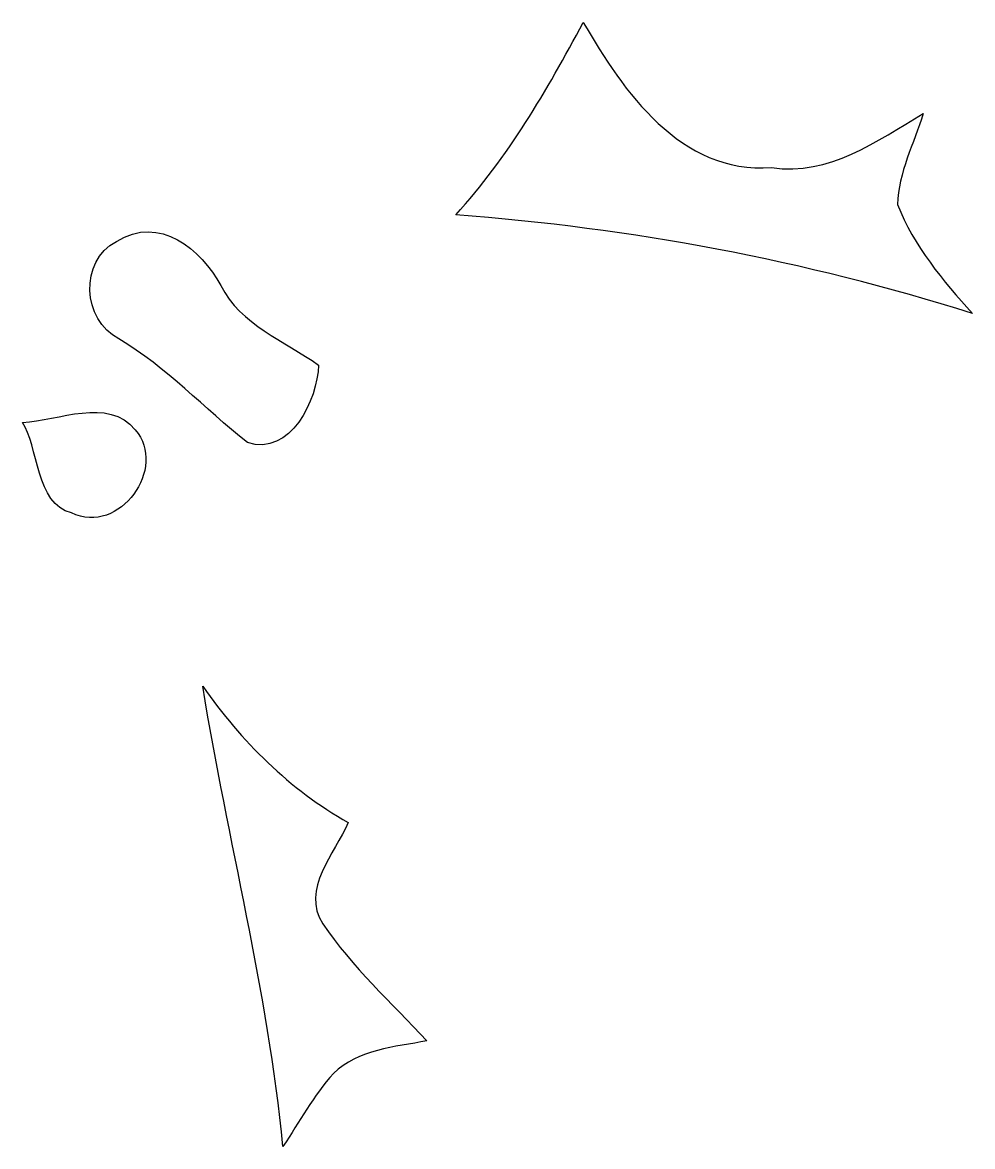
# Model space of a CAD drawing. Header units: centimetres. Extents: x -16 to 15.9, y -16 to 16.
# Drawn here: x 1.886 to 5.378, y -15.114 to -10.985 of the extents above; entities that cross this region are included whole.
import ezdxf

# ---------------------------------------------------------------- set-up
doc = ezdxf.new("R2010")
doc.units = ezdxf.units.CM
doc.header["$MEASUREMENT"] = 0
doc.layers.add('Camada 1', color=7, linetype='Continuous')

msp = doc.modelspace()

# ---------------------------------------------------------------- linework, layer by layer
at = {"layer": 'Camada 1', "color": 142}
for points, knots in [([(3.94758, -10.98515), (3.81318, -11.23421), (3.67136, -11.48151), (3.47874, -11.69141), (3.47874, -11.69141), (4.12327, -11.7408), (4.76144, -11.85862), (5.3781, -12.05406), (5.3781, -12.05406), (5.26874, -11.93412), (5.16255, -11.80641), (5.10258, -11.65366), (5.10258, -11.65366), (5.10505, -11.53654), (5.16396, -11.42965), (5.19642, -11.31958), (5.19642, -11.31958), (5.02708, -11.42083), (4.85105, -11.54924), (4.63973, -11.51819), (4.63973, -11.51819), (4.30389, -11.54289), (4.09469, -11.23844), (3.94758, -10.98515), (3.94758, -10.98515), (3.94758, -10.98515), (3.94758, -10.98515), (3.94758, -10.98515)], [0, 0, 0, 0, 0.125, 0.125, 0.125, 0.125, 0.25, 0.25, 0.25, 0.25, 0.375, 0.375, 0.375, 0.375, 0.5, 0.5, 0.5, 0.5, 0.625, 0.625, 0.625, 0.625, 0.75, 0.75, 0.75, 0.75, 1, 1, 1, 1]), ([(2.23132, -11.78948), (2.09444, -11.86215), (2.10608, -12.07735), (2.24049, -12.14755), (2.24049, -12.14755), (2.41618, -12.25197), (2.55446, -12.40296), (2.71286, -12.52784), (2.71286, -12.52784), (2.87126, -12.58076), (2.97039, -12.37051), (2.97462, -12.24386), (2.97462, -12.24386), (2.84868, -12.15425), (2.68852, -12.09604), (2.61479, -11.95141), (2.61479, -11.95141), (2.54318, -11.81947), (2.39113, -11.68929), (2.23132, -11.78948), (2.23132, -11.78948), (2.23132, -11.78948), (2.23132, -11.78948), (2.23132, -11.78948)], [0, 0, 0, 0, 0.1428571, 0.1428571, 0.1428571, 0.1428571, 0.2857143, 0.2857143, 0.2857143, 0.2857143, 0.4285714, 0.4285714, 0.4285714, 0.4285714, 0.5714286, 0.5714286, 0.5714286, 0.5714286, 0.7142857, 0.7142857, 0.7142857, 0.7142857, 1, 1, 1, 1]), ([(1.8863, -12.45411), (1.94416, -12.53737), (1.93534, -12.75715), (2.06622, -12.78643), (2.06622, -12.78643), (2.24437, -12.87286), (2.42076, -12.61851), (2.30082, -12.48128), (2.30082, -12.48128), (2.20027, -12.35886), (2.02001, -12.44847), (1.8863, -12.45411), (1.8863, -12.45411), (1.8863, -12.45411), (1.8863, -12.45411), (1.8863, -12.45411)], [0, 0, 0, 0, 0.2, 0.2, 0.2, 0.2, 0.4, 0.4, 0.4, 0.4, 0.6, 0.6, 0.6, 0.6, 1, 1, 1, 1]), ([(2.54882, -13.42355), (2.64089, -13.98799), (2.78871, -14.54326), (2.84374, -15.11406), (2.84374, -15.11406), (2.90407, -15.02339), (2.95628, -14.92673), (3.02895, -14.84559), (3.02895, -14.84559), (3.12032, -14.75846), (3.25437, -14.74787), (3.37291, -14.726), (3.37291, -14.726), (3.24132, -14.58595), (3.09809, -14.45472), (2.98979, -14.29561), (2.98979, -14.29561), (2.90901, -14.16897), (3.03389, -14.03773), (3.08363, -13.92379), (3.08363, -13.92379), (2.86773, -13.80278), (2.68993, -13.62534), (2.54882, -13.42355)], [0, 0, 0, 0, 0.1428571, 0.1428571, 0.1428571, 0.1428571, 0.2857143, 0.2857143, 0.2857143, 0.2857143, 0.4285714, 0.4285714, 0.4285714, 0.4285714, 0.5714286, 0.5714286, 0.5714286, 0.5714286, 0.7142857, 0.7142857, 0.7142857, 0.7142857, 1, 1, 1, 1])]:
    msp.add_open_spline(points, degree=3, knots=knots, dxfattribs=at)

doc.saveas('drawing.dxf')
